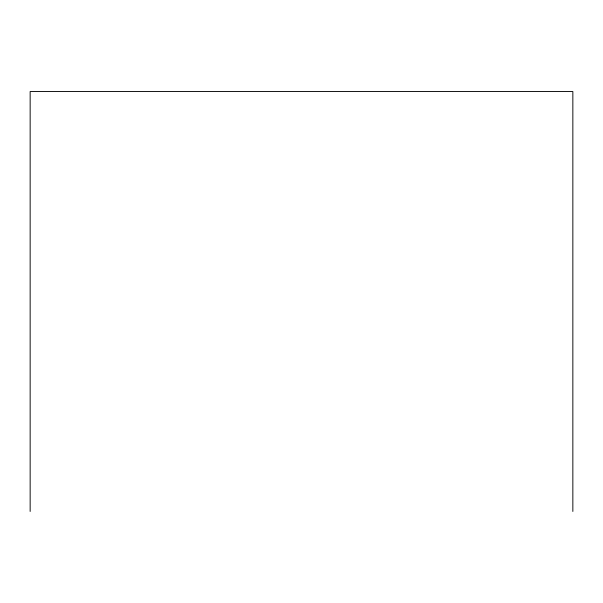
<?xml version="1.0" encoding="UTF-8"?>
<svg xmlns="http://www.w3.org/2000/svg" width="603" height="603" viewBox="0 0 603 603"><rect width="100%" height="100%" fill="white"/><g stroke="black" fill="none" stroke-linecap="round" stroke-linejoin="round"><path stroke-width="0.9" d="M572.85 511.457L572.85 91.543L30.15 91.543L30.15 511.457"/></g></svg>
